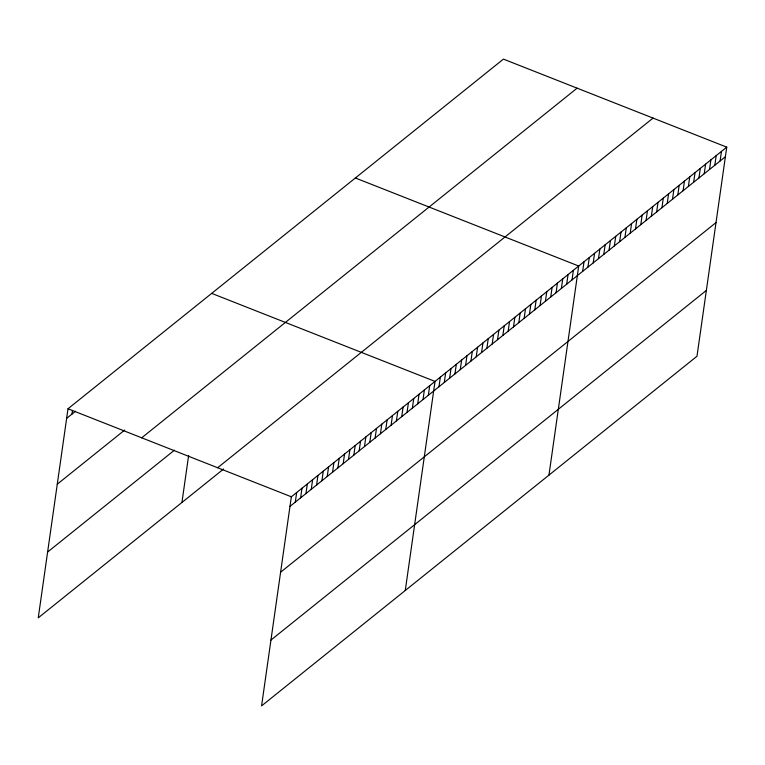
<?xml version="1.0" encoding="UTF-8"?>
<svg xmlns="http://www.w3.org/2000/svg" width="765" height="765" viewBox="0 0 765 765"><rect width="100%" height="100%" fill="white"/><g stroke="black" fill="none" stroke-linecap="round" stroke-linejoin="round"><path stroke-width="1.15" d="M726.75 147.148L291.341 496.791L261.582 705.885L696.991 356.241L726.75 147.148L503.418 59.115L68.009 408.759L38.25 617.852L223.619 468.993M71.967 414.095L72.417 410.891M181.936 502.471L188.63 455.452M295.3 502.127L296.667 492.517M300.616 497.852L301.984 488.242M305.943 493.578L307.31 483.977M311.259 489.313L312.627 479.703M316.586 485.039L317.953 475.428M321.902 480.764L323.27 471.154M327.229 476.49L328.596 466.88M332.546 472.215L333.913 462.605M337.872 467.941L339.239 458.331M343.189 463.667L344.556 454.056M348.515 459.392L349.882 449.782M353.832 455.118L355.199 445.507M359.158 450.843L360.525 441.242M364.475 446.578L365.842 436.968M369.801 442.304L371.168 432.694M375.118 438.029L376.485 428.419M380.444 433.755L381.811 424.145M385.761 429.481L387.128 419.87M391.087 425.206L392.455 415.596M396.404 420.932L397.771 411.321M401.73 416.657L403.098 407.047M407.047 412.383L408.414 402.782M412.373 408.108L413.741 398.508M417.69 403.844L419.057 394.233M423.016 399.569L424.384 389.959M428.333 395.295L429.701 385.684M405.268 590.504L435.027 381.41L211.695 293.377M438.976 386.746L440.344 377.135M444.302 382.471L445.67 372.861M449.619 378.197L450.987 368.587M454.946 373.922L456.313 364.312M460.262 369.648L461.639 360.047M465.589 365.374L466.956 355.773M470.915 361.109L472.282 351.498M476.232 356.834L477.599 347.224M481.558 352.56L482.925 342.95M486.875 348.285L488.242 338.675M492.201 344.011L493.568 334.401M497.518 339.736L498.885 330.126M502.844 335.462L504.212 325.852M508.161 331.188L509.528 321.577M513.487 326.913L514.855 317.312M518.804 322.648L520.171 313.038M524.13 318.374L525.498 308.764M529.447 314.099L530.814 304.489M534.773 309.825L536.141 300.215M540.09 305.551L541.457 295.94M545.416 301.276L546.784 291.666M550.733 297.002L552.101 287.391M556.059 292.727L557.427 283.117M561.376 288.453L562.744 278.843M566.702 284.178L568.07 274.578M572.019 279.914L573.387 270.303M548.954 475.122L578.713 266.029L355.381 177.987M582.634 271.393L584.001 261.783M587.922 267.148L589.289 257.537M593.2 262.902L594.577 253.292M598.488 258.656L599.856 249.046M603.776 254.41L605.144 244.8M609.064 250.165L610.432 240.554M614.352 245.919L615.72 236.309M619.64 241.673L621.008 232.063M624.928 237.427L626.296 227.817M630.217 233.182L631.584 223.571M635.505 228.936L636.872 219.326M640.793 224.69L642.16 215.08M646.071 220.444L647.448 210.834M651.359 216.199L652.727 206.588M656.647 211.953L658.015 202.343M661.935 207.707L663.303 198.097M667.223 203.461L668.591 193.851M672.511 199.216L673.879 189.605M677.8 194.97L679.167 185.36M683.088 190.724L684.455 181.114M688.376 186.478L689.743 176.868M693.664 182.233L695.031 172.622M698.942 177.987L700.319 168.377M704.23 173.741L705.598 164.131M709.518 169.495L710.886 159.885M714.806 165.25L716.174 155.639M720.095 161.004L721.462 151.393M66.641 418.369L75.515 411.245M57.27 484.197L124.676 430.064M141.707 437.81L577.116 88.166M47.621 552.024L174.449 450.174M217.643 467.74L653.052 118.097M289.973 506.401L725.383 156.758M280.602 572.23L716.011 222.586M270.953 640.056L706.363 290.413M68.009 408.759L291.341 496.791"/></g></svg>
